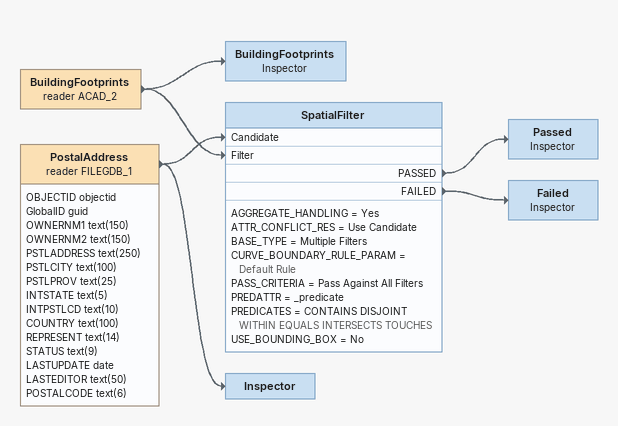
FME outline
BuildingFootprints (reader ACAD_2)
    -> SpatialFilter [Filter]
    -> BuildingFootprints
BuildingFootprints: Inspector
PostalAddress (reader FILEGDB_1)
    attributes: OBJECTID objectid, GlobalID guid, OWNERNM1 text(150), OWNERNM2 text(150), PSTLADDRESS text(250), PSTLCITY text(100), PSTLPROV text(25), INTSTATE text(5), INTPSTLCD text(10), COUNTRY text(100), REPRESENT text(14), STATUS text(9), LASTUPDATE date, LASTEDITOR text(50), POSTALCODE text(6)
    -> SpatialFilter [Candidate]
    -> Inspector
SpatialFilter
    AGGREGATE_HANDLING = Yes
    ATTR_CONFLICT_RES = Use Candidate
    BASE_TYPE = Multiple Filters
    CURVE_BOUNDARY_RULE_PARAM = Default Rule
    PASS_CRITERIA = Pass Against All Filters
    PREDATTR = _predicate
    PREDICATES = CONTAINS DISJOINT WITHIN EQUALS INTERSECTS TOUCHES
    USE_BOUNDING_BOX = No
    PASSED -> Passed
    FAILED -> Failed
Passed: Inspector
Failed: Inspector
Inspector
